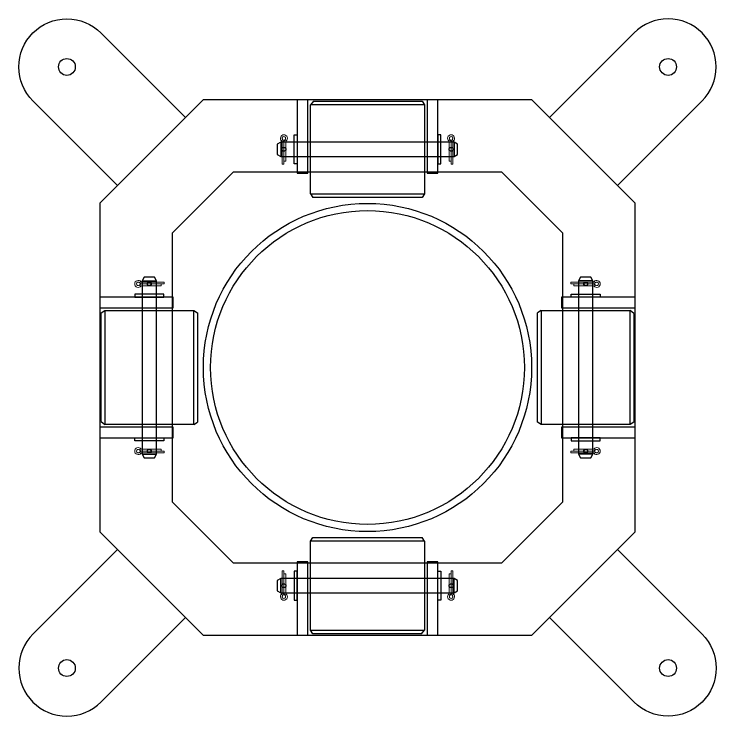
# Model space of a CAD drawing. Extents: x 343752890 to 343964796, y 671960777 to 672058019.
# Drawn here: x 343859191 to 343859779, y 672036990 to 672037578 of the extents above; entities that cross this region are included whole.
import ezdxf

# ---------------------------------------------------------------- set-up
doc = ezdxf.new("R2010")
doc.units = 0
doc.header["$LTSCALE"] = 1000
doc.header["$MEASUREMENT"] = 0
doc.layers.add('W-MOUNTING固定方式', color=5, linetype='Continuous')

# ---------------------------------------------------------------- blocks, each defined once
blk = doc.blocks.new('*U22')
at = {"color": 8, "linetype": 'Continuous', "lineweight": 15}
for p, q in [((-1.03, 1.91), (-2.12, 0.96)), ((0, 1.45), (0, -1.45)), ((-1.03, -1.91), (-2.12, -0.96))]:
    blk.add_line(p, q, dxfattribs=at)
at = {"color": 7, "linetype": 'Continuous', "lineweight": 15}
for p, q in [((16, 1.45), (0, 1.45)), ((0, 0), (18.51, 0)), ((16, 1.45), (16, 0)), ((18.51, -1.45), (18.51, 0)), ((0, -1.45), (18.51, -1.45))]:
    blk.add_line(p, q, dxfattribs=at)
for centre, radius, start, end in [((-3.21, 0), 2.9, 41.31782, 318.68218), ((-3.21, 0), 1.45, 41.31782, 318.68218), ((0, 2.82), 2.82, 221.31782, 270), ((0, -2.82), 2.82, 90, 138.68218), ((0, 2.82), 1.37, 221.31782, 270), ((0, -2.82), 1.37, 90, 138.68218)]:
    blk.add_arc(centre, radius, start, end, dxfattribs=at)
blk = doc.blocks.new('*U23')
blk.add_lwpolyline([(-12, 0), (-12, 2.5), (12, 2.5), (12, 0)], close=True)
blk = doc.blocks.new('无头销轴_B型_D12X150')
at = {"color": 0}
for p, q in [((-72, 6), (-72, -6)), ((72, 6), (72, -6))]:
    blk.add_line(p, q, dxfattribs=at)
blk.add_lwpolyline([(-75, 4.27), (-75, -4.27), (-72, -6), (72, -6), (75, -4.27), (75, 4.27), (72, 6), (-72, 6)], close=True, dxfattribs=at)
for centre in [(-69.5, 0), (69.5, 0)]:
    blk.add_circle(centre, 1.6, dxfattribs=at)
blk = doc.blocks.new('sdf')
at = {"layer": 'W-MOUNTING固定方式', "color": 0}
for p, q in [((43285.41, -2497.39), (43282.91, -2500.39)), ((43285.41, -2497.39), (43375.91, -2497.39)), ((43375.91, -2497.39), (43377.91, -2500.39)), ((43377.91, -2500.39), (43282.91, -2500.39)), ((43282.91, -2574.39), (43282.91, -2500.39)), ((43377.91, -2500.39), (43377.91, -2574.39)), ((43282.91, -2574.39), (43377.91, -2574.39)), ((43282.91, -2574.39), (43284.91, -2577.39)), ((43377.91, -2574.39), (43375.91, -2577.39)), ((43375.91, -2577.39), (43284.91, -2577.39)), ((43107.91, -2622.39), (43107.91, -2815.39)), ((43108.91, -2673.39), (43111.91, -2671.39)), ((43108.91, -2763.89), (43108.91, -2673.39)), ((43111.91, -2671.39), (43111.91, -2766.39)), ((43111.91, -2671.39), (43185.91, -2671.39)), ((43185.91, -2766.39), (43185.91, -2671.39)), ((43185.91, -2671.39), (43188.91, -2673.39)), ((43188.91, -2673.39), (43188.91, -2764.39)), ((43474.91, -2671.39), (43471.91, -2673.39)), ((43471.91, -2764.39), (43471.91, -2673.39)), ((43474.91, -2671.39), (43474.91, -2766.39)), ((43474.91, -2671.39), (43548.91, -2671.39)), ((43548.91, -2766.39), (43548.91, -2671.39)), ((43551.91, -2673.89), (43548.91, -2671.39)), ((43551.91, -2673.89), (43551.91, -2764.39)), ((43108.91, -2763.89), (43111.91, -2766.39)), ((43185.91, -2766.39), (43111.91, -2766.39)), ((43185.91, -2766.39), (43188.91, -2764.39)), ((43474.91, -2766.39), (43471.91, -2764.39)), ((43548.91, -2766.39), (43474.91, -2766.39)), ((43551.91, -2764.39), (43548.91, -2766.39)), ((43282.91, -2863.39), (43284.91, -2860.39)), ((43284.91, -2860.39), (43375.91, -2860.39)), ((43377.91, -2863.39), (43375.91, -2860.39)), ((43377.91, -2863.39), (43282.91, -2863.39)), ((43282.91, -2937.39), (43282.91, -2863.39)), ((43377.91, -2863.39), (43377.91, -2937.39)), ((43282.91, -2937.39), (43377.91, -2937.39)), ((43284.91, -2940.39), (43282.91, -2937.39)), ((43375.41, -2940.39), (43377.91, -2937.39)), ((43375.41, -2940.39), (43284.91, -2940.39))]:
    blk.add_line(p, q, dxfattribs=at)
at = {"layer": 'W-MOUNTING固定方式', "color": 6}
for points in [[(43122.56, -2567.6), (43052.13, -2497.17, -0.414214), (43052.13, -2440.61), (43052.13, -2440.61, -0.414214), (43108.7, -2440.61), (43179.12, -2511.03)], [(43538.27, -2567.6), (43608.7, -2497.17, 0.414214), (43608.7, -2440.61), (43608.7, -2440.61, 0.414214), (43552.13, -2440.61), (43481.7, -2511.03)], [(43122.56, -2870.18), (43052.13, -2940.61, 0.414214), (43052.13, -2997.17), (43052.13, -2997.17, 0.414214), (43108.7, -2997.17), (43179.12, -2926.75)], [(43538.27, -2870.18), (43608.7, -2940.61, -0.414214), (43608.7, -2997.17), (43608.7, -2997.17, -0.414214), (43552.13, -2997.17), (43481.7, -2926.75)]]:
    blk.add_lwpolyline(points, format="xyb", dxfattribs=at)
at = {"layer": 'W-MOUNTING固定方式'}
for points in [[(43193.77, -2941.39), (43467.05, -2941.39), (43552.91, -2855.53), (43552.91, -2582.25), (43467.05, -2496.39), (43193.77, -2496.39), (43107.91, -2582.25), (43107.91, -2855.53)], [(43218.62, -2881.39), (43442.2, -2881.39), (43492.91, -2830.68), (43492.91, -2607.1), (43442.2, -2556.39), (43218.62, -2556.39), (43167.91, -2607.1), (43167.91, -2830.68)]]:
    blk.add_lwpolyline(points, close=True, dxfattribs=at)
at = {"layer": 'W-MOUNTING固定方式', "color": 0}
for points in [[(43271.91, -2496.39), (43271.91, -2537.39), (43271.91, -2557.39), (43280.91, -2557.39), (43280.91, -2537.39), (43280.91, -2496.39)], [(43379.91, -2496.39), (43379.91, -2537.39), (43379.91, -2557.39), (43388.91, -2557.39), (43388.91, -2537.39), (43388.91, -2496.39)], [(43107.91, -2669.39), (43148.91, -2669.39), (43168.91, -2669.39), (43168.91, -2660.39), (43148.91, -2660.39), (43107.91, -2660.39)], [(43552.91, -2660.39), (43511.91, -2660.39), (43491.91, -2660.39), (43491.91, -2669.39), (43511.91, -2669.39), (43552.91, -2669.39)], [(43107.91, -2777.39), (43148.91, -2777.39), (43168.91, -2777.39), (43168.91, -2768.39), (43148.91, -2768.39), (43107.91, -2768.39)], [(43552.91, -2768.39), (43511.91, -2768.39), (43491.91, -2768.39), (43491.91, -2777.39), (43511.91, -2777.39), (43552.91, -2777.39)], [(43280.91, -2941.39), (43280.91, -2900.39), (43280.91, -2880.39), (43271.91, -2880.39), (43271.91, -2900.39), (43271.91, -2941.39)], [(43388.91, -2941.39), (43388.91, -2900.39), (43388.91, -2880.39), (43379.91, -2880.39), (43379.91, -2900.39), (43379.91, -2941.39)]]:
    blk.add_lwpolyline(points, dxfattribs=at)
at = {"layer": 'W-MOUNTING固定方式', "color": 5}
for centre in [(43080.41, -2468.89), (43580.41, -2468.89), (43080.41, -2968.89), (43580.41, -2968.89)]:
    blk.add_circle(centre, 7, dxfattribs=at)
at = {"layer": 'W-MOUNTING固定方式'}
for radius in [136.5, 130.5]:
    blk.add_circle((43330.41, -2718.89), radius, dxfattribs=at)
at = {"layer": 'W-MOUNTING固定方式', "color": 0}
for name, p, rotation in [('*U22', (43260.91, -2531.39), 270.0000000000001), ('*U23', (43271.91, -2537.39), 90.00000000000004), ('无头销轴_B型_D12X150', (43148.91, -2718.89), 90), ('无头销轴_B型_D12X150', (43511.91, -2718.89), 270), ('*U22', (43517.91, -2649.39), 180), ('*U23', (43148.91, -2777.39), 180), ('*U23', (43388.91, -2900.39), 270), ('*U22', (43399.91, -2906.39), 90.00000000000001), ('无头销轴_B型_D12X150', (43330.41, -2900.39), 180)]:
    blk.add_blockref(name, p, dxfattribs=dict(at, rotation=rotation))
at = {"layer": 'W-MOUNTING固定方式', "color": 0, "xscale": -1}
for name, p, rotation in [('*U23', (43388.91, -2537.39), 270.0000000000001), ('*U22', (43399.91, -2531.39), 90.00000000000007), ('*U22', (43142.91, -2649.39), 180), ('*U23', (43511.91, -2777.39), 180), ('*U22', (43260.91, -2906.39), 270), ('*U23', (43271.91, -2900.39), 90)]:
    blk.add_blockref(name, p, dxfattribs=dict(at, rotation=rotation))
at = {"layer": 'W-MOUNTING固定方式', "color": 0}
for name, p in [('无头销轴_B型_D12X150', (43330.41, -2537.39)), ('*U23', (43511.91, -2660.39)), ('*U22', (43142.91, -2788.39))]:
    blk.add_blockref(name, p, dxfattribs=at)
at = {"layer": 'W-MOUNTING固定方式', "color": 0, "xscale": -1}
for name, p in [('*U23', (43148.91, -2660.39)), ('*U22', (43517.91, -2788.39))]:
    blk.add_blockref(name, p, dxfattribs=at)

msp = doc.modelspace()

# ---------------------------------------------------------------- block references
msp.add_blockref('sdf', (343816154.26, 672040002.8))

doc.saveas('drawing.dxf')
